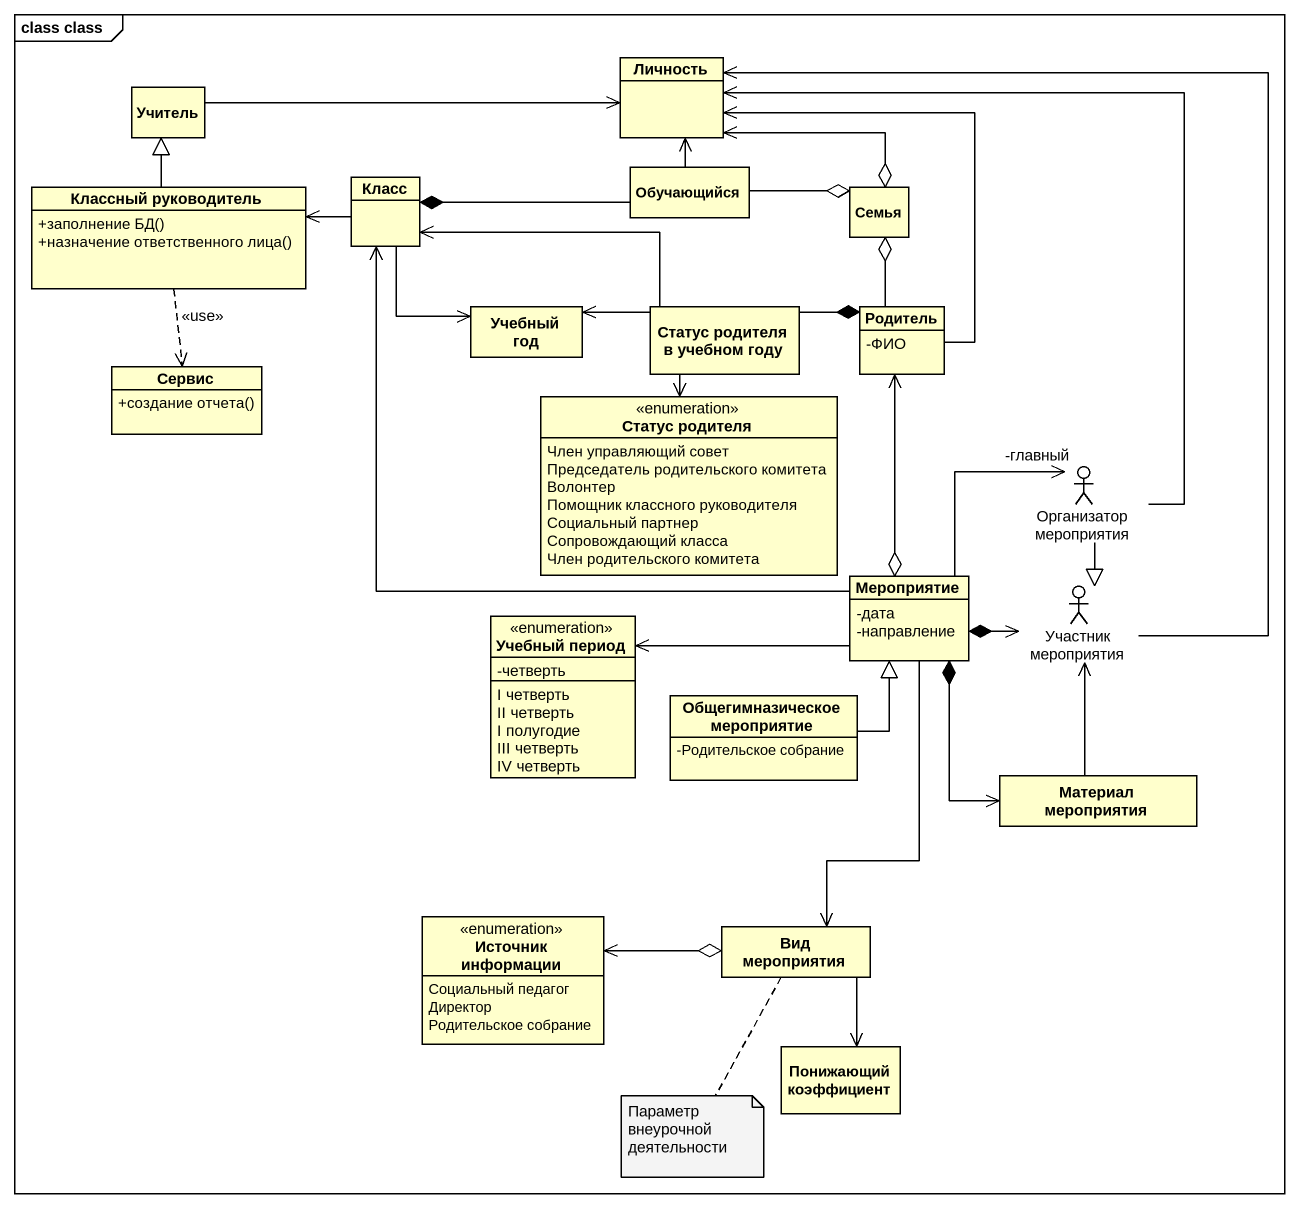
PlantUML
@startuml
mainframe class class
allowmixing
hide circle
hide empty members
skinparam classAttributeIconSize 0
class Учитель
class Личность
class "Классный руководитель" as Классный_руководитель {
  +заполнение БД()
  +назначение ответственного лица()
}
class Класс
class Обучающийся
class Семья
class "Учебный год" as Учебный_год
class "Статус родителя в учебном году" as Статус_родителя_в_учебном
class Родитель {
  -ФИО
}
class Сервис {
  +создание отчета()
}
enum "Статус родителя" as Статус_родителя {
  Член управляющий совет
  Председатель родительского комитета
  Волонтер
  Помощник классного руководителя
  Социальный партнер
  Сопровождающий класса
  Член родительского комитета
}
actor "Организатор мероприятия" as Организатор_мероприятия
class Мероприятие {
  -дата
  -направление
}
actor "Участник мероприятия" as Участник_мероприятия
enum "Учебный период" as Учебный_период {
  -четверть
  I четверть
  II четверть
  I полугодие
  III четверть
  IV четверть
}
class "Общегимназическое мероприятие" as Общегимназическое {
  -Родительское собрание
}
class "Материал мероприятия" as Материал_мероприятия
enum "Источник информации" as Источник_информации {
  Социальный педагог
  Директор
  Родительское собрание
}
class "Вид мероприятия" as Вид_мероприятия
class "Понижающий коэффициент" as Понижающий_коэффициент
Учитель -right-> Личность
Классный_руководитель -up-|> Учитель
Классный_руководитель ..> Сервис : <<use>>
Класс -left-> Классный_руководитель
Класс *-right- Обучающийся
Класс --> Учебный_год
Обучающийся -up-> Личность
Семья o-left-> Личность
Семья o-left- Обучающийся
Семья o-- Родитель
Статус_родителя_в_учебном -left-> Класс
Статус_родителя_в_учебном -left-> Учебный_год
Статус_родителя_в_учебном --> Статус_родителя
Родитель -up-> Личность
Родитель *-left- Статус_родителя_в_учебном
Организатор_мероприятия -up-> Личность
Организатор_мероприятия --|> Участник_мероприятия
Мероприятие -up-> Класс
Мероприятие o-up-> Родитель
Мероприятие -up-> "-главный" Организатор_мероприятия
Мероприятие *-right-> Участник_мероприятия
Мероприятие -left-> Учебный_период
Мероприятие *--> Материал_мероприятия
Мероприятие --> Вид_мероприятия
Участник_мероприятия -up-> Личность
Общегимназическое -up-|> Мероприятие
Материал_мероприятия -up-> Участник_мероприятия
Вид_мероприятия o-left-> Источник_информации
Вид_мероприятия --> Понижающий_коэффициент
note bottom of Вид_мероприятия
  Параметр внеурочной
  деятельности
end note
@enduml
